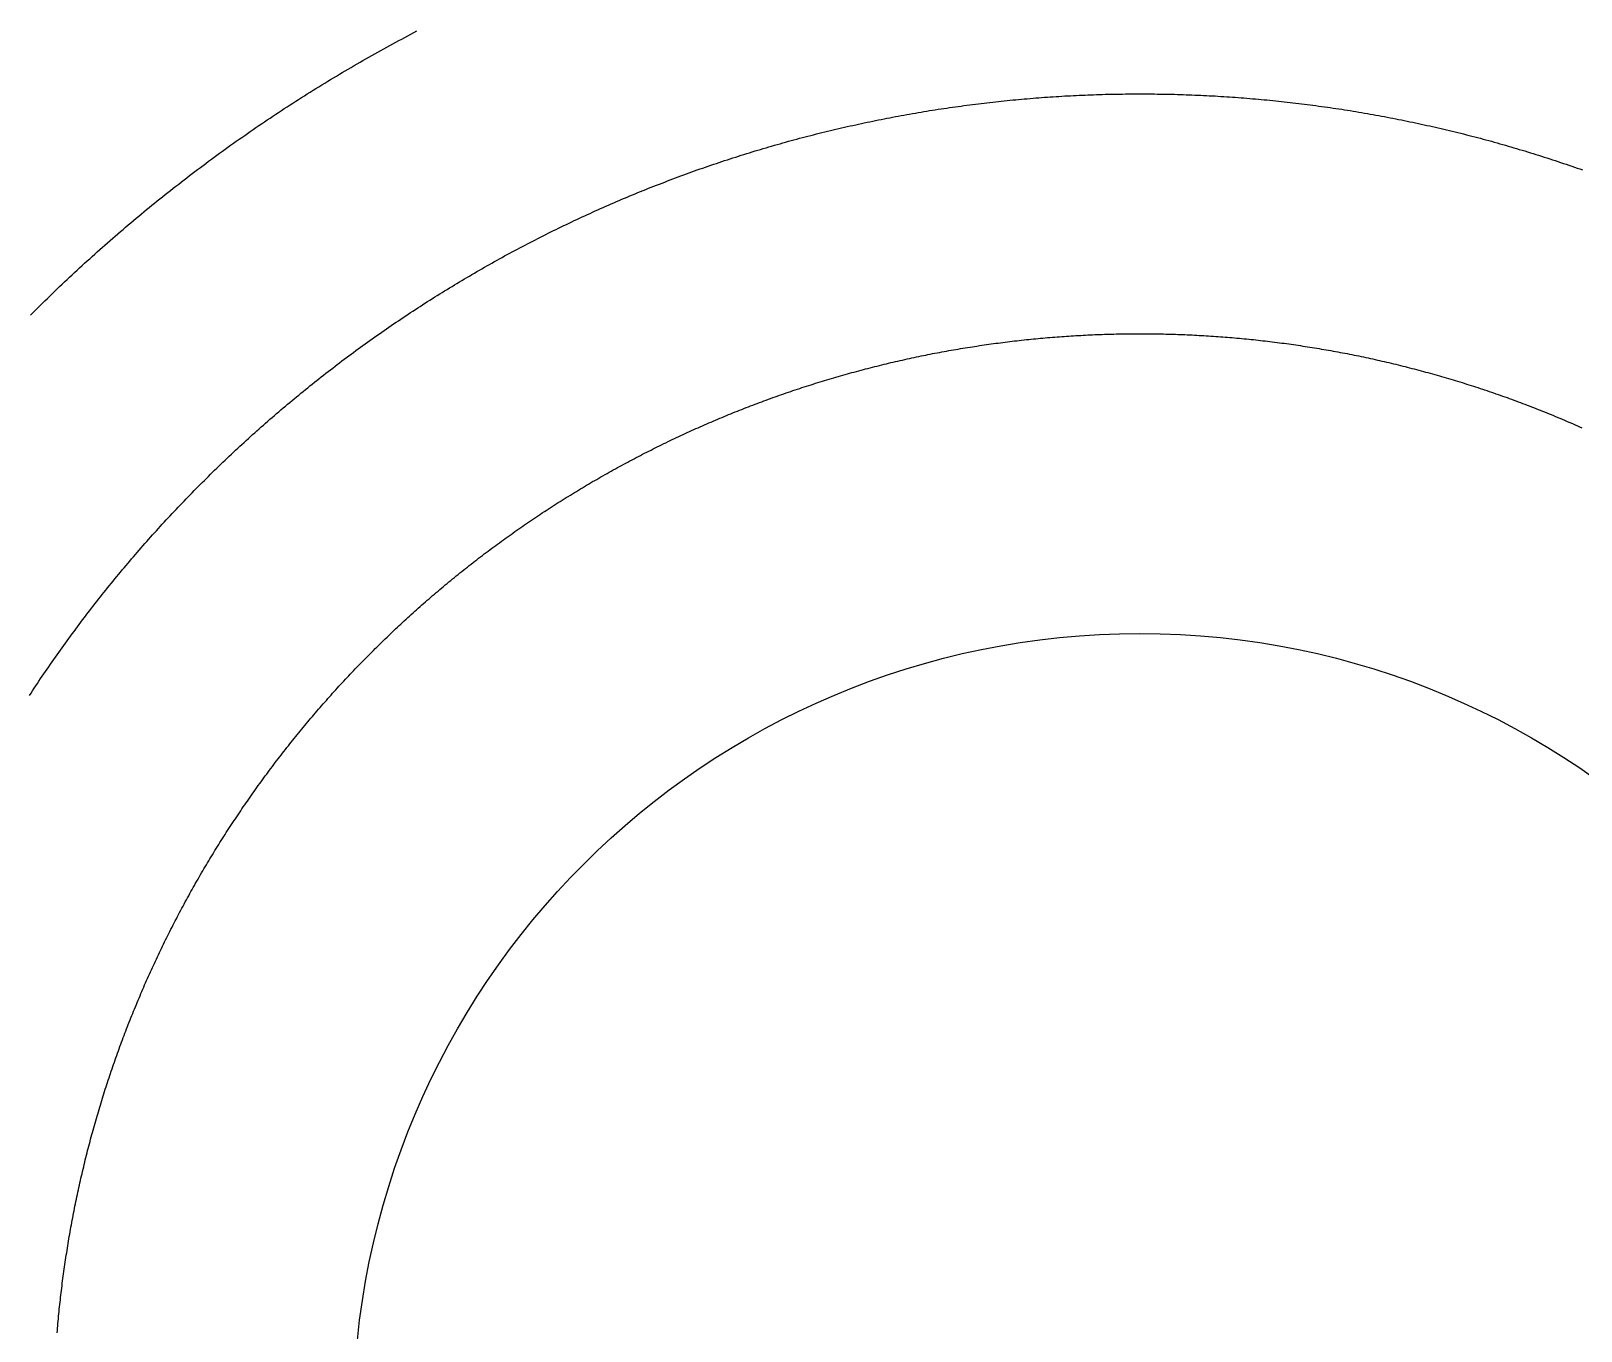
# Model space of a CAD drawing. Header units: millimetres. Extents: x -17.8 to 17.8, y -17.8 to 17.8.
# Drawn here: x -1.48 to 0.589, y 0.119 to 1.854 of the extents above; entities that cross this region are included whole.
import ezdxf

# ---------------------------------------------------------------- set-up
doc = ezdxf.new("R2010")
doc.units = ezdxf.units.MM
doc.layers.add('DOKU', color=8, linetype='Continuous')
doc.layers.add('KESIM', color=1, linetype='Continuous')

msp = doc.modelspace()

# ---------------------------------------------------------------- linework, layer by layer
at = {"layer": 'DOKU'}
for points in [[(-1.4811, 1.4746), (-1.4779, 1.4779), (-1.4746, 1.4811), (-1.4714, 1.4843), (-1.4681, 1.4875), (-1.4649, 1.4907), (-1.4616, 1.4939), (-1.4584, 1.4971), (-1.4551, 1.5002), (-1.4518, 1.5034), (-1.4486, 1.5066), (-1.4453, 1.5097), (-1.442, 1.5129), (-1.4387, 1.516), (-1.4354, 1.5192), (-1.432, 1.5223), (-1.4287, 1.5254), (-1.4254, 1.5285), (-1.422, 1.5316), (-1.4187, 1.5347), (-1.4153, 1.5378), (-1.412, 1.5409), (-1.4086, 1.544), (-1.4052, 1.5471), (-1.4019, 1.5501), (-1.3985, 1.5532), (-1.3951, 1.5562), (-1.3917, 1.5593), (-1.3883, 1.5623), (-1.3849, 1.5653), (-1.3815, 1.5683), (-1.378, 1.5713), (-1.3746, 1.5743), (-1.3712, 1.5773), (-1.3677, 1.5803), (-1.3643, 1.5833), (-1.3608, 1.5863), (-1.3573, 1.5892), (-1.3539, 1.5922), (-1.3504, 1.5952), (-1.3469, 1.5981), (-1.3434, 1.601), (-1.3399, 1.604), (-1.3364, 1.6069), (-1.3329, 1.6098), (-1.3294, 1.6127), (-1.3259, 1.6156), (-1.3224, 1.6185), (-1.3188, 1.6214), (-1.3153, 1.6242), (-1.3117, 1.6271), (-1.3082, 1.63), (-1.3046, 1.6328), (-1.3011, 1.6357), (-1.2975, 1.6385), (-1.2939, 1.6413), (-1.2903, 1.6441), (-1.2867, 1.6469), (-1.2831, 1.6497), (-1.2795, 1.6525), (-1.2759, 1.6553), (-1.2723, 1.6581), (-1.2687, 1.6609), (-1.2651, 1.6636), (-1.2614, 1.6664), (-1.2578, 1.6691), (-1.2541, 1.6719), (-1.2505, 1.6746), (-1.2468, 1.6773), (-1.2432, 1.6801), (-1.2395, 1.6828), (-1.2358, 1.6855), (-1.2322, 1.6882), (-1.2285, 1.6908), (-1.2248, 1.6935), (-1.2211, 1.6962), (-1.2174, 1.6988), (-1.2137, 1.7015), (-1.21, 1.7041), (-1.2062, 1.7068), (-1.2025, 1.7094), (-1.1988, 1.712), (-1.195, 1.7146), (-1.1913, 1.7172), (-1.1875, 1.7198), (-1.1838, 1.7224), (-1.18, 1.725), (-1.1763, 1.7276), (-1.1725, 1.7301), (-1.1687, 1.7327), (-1.1649, 1.7352), (-1.1611, 1.7378), (-1.1573, 1.7403), (-1.1535, 1.7428), (-1.1497, 1.7453), (-1.1459, 1.7478), (-1.1421, 1.7503), (-1.1383, 1.7528), (-1.1345, 1.7553), (-1.1306, 1.7578), (-1.1268, 1.7602), (-1.123, 1.7627), (-1.1191, 1.7651), (-1.1153, 1.7676), (-1.1114, 1.77), (-1.1075, 1.7724), (-1.1037, 1.7748), (-1.0998, 1.7772), (-1.0959, 1.7796), (-1.092, 1.782), (-1.0881, 1.7844), (-1.0842, 1.7868), (-1.0803, 1.7891), (-1.0764, 1.7915), (-1.0725, 1.7938), (-1.0686, 1.7962), (-1.0647, 1.7985), (-1.0608, 1.8008), (-1.0568, 1.8031), (-1.0529, 1.8054), (-1.0489, 1.8077), (-1.045, 1.81), (-1.041, 1.8123), (-1.0371, 1.8145), (-1.0331, 1.8168), (-1.0292, 1.819), (-1.0252, 1.8213), (-1.0212, 1.8235), (-1.0172, 1.8257), (-1.0133, 1.828), (-1.0093, 1.8302), (-1.0053, 1.8324), (-1.0013, 1.8345), (-0.9973, 1.8367), (-0.9933, 1.8389), (-0.9892, 1.8411), (-0.9852, 1.8432), (-0.9812, 1.8454), (-0.9772, 1.8475), (-0.9731, 1.8496), (-0.9691, 1.8517), (-0.9651, 1.8539)], [(-1.4823, 0.9672), (-1.4802, 0.9705), (-1.4781, 0.9737), (-1.476, 0.9769), (-1.4738, 0.9801), (-1.4717, 0.9834), (-1.4696, 0.9866), (-1.4674, 0.9898), (-1.4652, 0.993), (-1.4631, 0.9962), (-1.4609, 0.9994), (-1.4587, 1.0025), (-1.4565, 1.0057), (-1.4543, 1.0089), (-1.4521, 1.0121), (-1.4499, 1.0152), (-1.4477, 1.0184), (-1.4455, 1.0215), (-1.4432, 1.0247), (-1.441, 1.0278), (-1.4387, 1.031), (-1.4365, 1.0341), (-1.4342, 1.0373), (-1.432, 1.0404), (-1.4297, 1.0435), (-1.4274, 1.0466), (-1.4251, 1.0497), (-1.4228, 1.0528), (-1.4205, 1.0559), (-1.4182, 1.059), (-1.4159, 1.0621), (-1.4136, 1.0652), (-1.4113, 1.0683), (-1.4089, 1.0714), (-1.4066, 1.0744), (-1.4042, 1.0775), (-1.4019, 1.0806), (-1.3995, 1.0836), (-1.3972, 1.0867), (-1.3948, 1.0897), (-1.3924, 1.0928), (-1.39, 1.0958), (-1.3876, 1.0988), (-1.3852, 1.1019), (-1.3828, 1.1049), (-1.3804, 1.1079), (-1.378, 1.1109), (-1.3755, 1.1139), (-1.3731, 1.1169), (-1.3707, 1.1199), (-1.3682, 1.1229), (-1.3658, 1.1259), (-1.3633, 1.1288), (-1.3609, 1.1318), (-1.3584, 1.1348), (-1.3559, 1.1377), (-1.3534, 1.1407), (-1.3509, 1.1436), (-1.3484, 1.1466), (-1.3459, 1.1495), (-1.3434, 1.1525), (-1.3409, 1.1554), (-1.3384, 1.1583), (-1.3358, 1.1612), (-1.3333, 1.1641), (-1.3308, 1.167), (-1.3282, 1.1699), (-1.3257, 1.1728), (-1.3231, 1.1757), (-1.3205, 1.1786), (-1.3179, 1.1815), (-1.3154, 1.1844), (-1.3128, 1.1872), (-1.3102, 1.1901), (-1.3076, 1.1929), (-1.305, 1.1958), (-1.3024, 1.1986), (-1.2998, 1.2015), (-1.2971, 1.2043), (-1.2945, 1.2071), (-1.2919, 1.21), (-1.2892, 1.2128), (-1.2866, 1.2156), (-1.2839, 1.2184), (-1.2813, 1.2212), (-1.2786, 1.224), (-1.2759, 1.2268), (-1.2732, 1.2295), (-1.2705, 1.2323), (-1.2679, 1.2351), (-1.2652, 1.2379), (-1.2625, 1.2406), (-1.2597, 1.2434), (-1.257, 1.2461), (-1.2543, 1.2488), (-1.2516, 1.2516), (-1.2488, 1.2543), (-1.2461, 1.257), (-1.2434, 1.2597), (-1.2406, 1.2625), (-1.2379, 1.2652), (-1.2351, 1.2679), (-1.2323, 1.2705), (-1.2295, 1.2732), (-1.2268, 1.2759), (-1.224, 1.2786), (-1.2212, 1.2813), (-1.2184, 1.2839), (-1.2156, 1.2866), (-1.2128, 1.2892), (-1.21, 1.2919), (-1.2071, 1.2945), (-1.2043, 1.2971), (-1.2015, 1.2998), (-1.1986, 1.3024), (-1.1958, 1.305), (-1.1929, 1.3076), (-1.1901, 1.3102), (-1.1872, 1.3128), (-1.1844, 1.3154), (-1.1815, 1.3179), (-1.1786, 1.3205), (-1.1757, 1.3231), (-1.1728, 1.3257), (-1.1699, 1.3282), (-1.167, 1.3308), (-1.1641, 1.3333), (-1.1612, 1.3358), (-1.1583, 1.3384), (-1.1554, 1.3409), (-1.1525, 1.3434), (-1.1495, 1.3459), (-1.1466, 1.3484), (-1.1436, 1.3509), (-1.1407, 1.3534), (-1.1377, 1.3559), (-1.1348, 1.3584), (-1.1318, 1.3609), (-1.1288, 1.3633), (-1.1259, 1.3658), (-1.1229, 1.3682), (-1.1199, 1.3707), (-1.1169, 1.3731), (-1.1139, 1.3755), (-1.1109, 1.378), (-1.1079, 1.3804), (-1.1049, 1.3828), (-1.1019, 1.3852), (-1.0988, 1.3876), (-1.0958, 1.39), (-1.0928, 1.3924), (-1.0897, 1.3948), (-1.0867, 1.3972), (-1.0836, 1.3995), (-1.0806, 1.4019), (-1.0775, 1.4042), (-1.0744, 1.4066), (-1.0714, 1.4089), (-1.0683, 1.4113), (-1.0652, 1.4136), (-1.0621, 1.4159), (-1.059, 1.4182), (-1.0559, 1.4205), (-1.0528, 1.4228), (-1.0497, 1.4251), (-1.0466, 1.4274), (-1.0435, 1.4297), (-1.0404, 1.432), (-1.0373, 1.4342), (-1.0341, 1.4365), (-1.031, 1.4387), (-1.0278, 1.441), (-1.0247, 1.4432), (-1.0215, 1.4455), (-1.0184, 1.4477), (-1.0152, 1.4499), (-1.0121, 1.4521), (-1.0089, 1.4543), (-1.0057, 1.4565), (-1.0025, 1.4587), (-0.9994, 1.4609), (-0.9962, 1.4631), (-0.993, 1.4652), (-0.9898, 1.4674), (-0.9866, 1.4696), (-0.9834, 1.4717), (-0.9801, 1.4738), (-0.9769, 1.476), (-0.9737, 1.4781), (-0.9705, 1.4802), (-0.9672, 1.4823), (-0.964, 1.4844), (-0.9608, 1.4865), (-0.9575, 1.4886), (-0.9543, 1.4907), (-0.951, 1.4928), (-0.9478, 1.4949), (-0.9445, 1.4969), (-0.9412, 1.499), (-0.938, 1.501), (-0.9347, 1.5031), (-0.9314, 1.5051), (-0.9281, 1.5072), (-0.9248, 1.5092), (-0.9215, 1.5112), (-0.9182, 1.5132), (-0.9149, 1.5152), (-0.9116, 1.5172), (-0.9083, 1.5192), (-0.905, 1.5211), (-0.9017, 1.5231), (-0.8983, 1.5251), (-0.895, 1.527), (-0.8917, 1.529), (-0.8883, 1.5309), (-0.885, 1.5329), (-0.8817, 1.5348), (-0.8783, 1.5367), (-0.8749, 1.5386), (-0.8716, 1.5405), (-0.8682, 1.5424), (-0.8649, 1.5443), (-0.8615, 1.5462), (-0.8581, 1.5481), (-0.8547, 1.5499), (-0.8514, 1.5518), (-0.848, 1.5537), (-0.8446, 1.5555), (-0.8412, 1.5573), (-0.8378, 1.5592), (-0.8344, 1.561), (-0.831, 1.5628), (-0.8276, 1.5646), (-0.8241, 1.5664), (-0.8207, 1.5682), (-0.8173, 1.57), (-0.8139, 1.5718), (-0.8104, 1.5736), (-0.807, 1.5753), (-0.8036, 1.5771), (-0.8001, 1.5788), (-0.7967, 1.5806), (-0.7932, 1.5823), (-0.7898, 1.584), (-0.7863, 1.5858), (-0.7829, 1.5875), (-0.7794, 1.5892), (-0.7759, 1.5909), (-0.7724, 1.5926), (-0.769, 1.5942), (-0.7655, 1.5959), (-0.762, 1.5976), (-0.7585, 1.5992), (-0.755, 1.6009), (-0.7515, 1.6025), (-0.748, 1.6042), (-0.7445, 1.6058), (-0.741, 1.6074), (-0.7375, 1.609), (-0.734, 1.6106), (-0.7305, 1.6122), (-0.727, 1.6138), (-0.7234, 1.6154), (-0.7199, 1.617), (-0.7164, 1.6185), (-0.7129, 1.6201), (-0.7093, 1.6217), (-0.7058, 1.6232), (-0.7022, 1.6247), (-0.6987, 1.6263), (-0.6951, 1.6278), (-0.6916, 1.6293), (-0.688, 1.6308), (-0.6845, 1.6323), (-0.6809, 1.6338), (-0.6773, 1.6353), (-0.6738, 1.6367), (-0.6702, 1.6382), (-0.6666, 1.6397), (-0.6631, 1.6411), (-0.6595, 1.6426), (-0.6559, 1.644), (-0.6523, 1.6454), (-0.6487, 1.6468), (-0.6451, 1.6483), (-0.6415, 1.6497), (-0.6379, 1.651), (-0.6343, 1.6524), (-0.6307, 1.6538), (-0.6271, 1.6552), (-0.6235, 1.6566), (-0.6199, 1.6579), (-0.6162, 1.6593), (-0.6126, 1.6606), (-0.609, 1.6619), (-0.6054, 1.6633), (-0.6017, 1.6646), (-0.5981, 1.6659), (-0.5945, 1.6672), (-0.5908, 1.6685), (-0.5872, 1.6698), (-0.5836, 1.671), (-0.5799, 1.6723), (-0.5763, 1.6736), (-0.5726, 1.6748), (-0.5689, 1.6761), (-0.5653, 1.6773), (-0.5616, 1.6785), (-0.558, 1.6798), (-0.5543, 1.681), (-0.5506, 1.6822), (-0.547, 1.6834), (-0.5433, 1.6846), (-0.5396, 1.6857), (-0.5359, 1.6869), (-0.5322, 1.6881), (-0.5286, 1.6892), (-0.5249, 1.6904), (-0.5212, 1.6915), (-0.5175, 1.6927), (-0.5138, 1.6938), (-0.5101, 1.6949), (-0.5064, 1.696), (-0.5027, 1.6971), (-0.499, 1.6982), (-0.4953, 1.6993), (-0.4916, 1.7004), (-0.4879, 1.7014), (-0.4842, 1.7025), (-0.4804, 1.7035), (-0.4767, 1.7046), (-0.473, 1.7056), (-0.4693, 1.7067), (-0.4656, 1.7077), (-0.4618, 1.7087), (-0.4581, 1.7097), (-0.4544, 1.7107), (-0.4506, 1.7117), (-0.4469, 1.7127), (-0.4432, 1.7136), (-0.4394, 1.7146), (-0.4357, 1.7155), (-0.4319, 1.7165), (-0.4282, 1.7174), (-0.4245, 1.7184), (-0.4207, 1.7193), (-0.417, 1.7202), (-0.4132, 1.7211), (-0.4094, 1.722), (-0.4057, 1.7229), (-0.4019, 1.7238), (-0.3982, 1.7246), (-0.3944, 1.7255), (-0.3906, 1.7264), (-0.3869, 1.7272), (-0.3831, 1.728), (-0.3793, 1.7289), (-0.3756, 1.7297), (-0.3718, 1.7305), (-0.368, 1.7313), (-0.3642, 1.7321), (-0.3604, 1.7329), (-0.3567, 1.7337), (-0.3529, 1.7345), (-0.3491, 1.7352), (-0.3453, 1.736), (-0.3415, 1.7367), (-0.3377, 1.7375), (-0.3339, 1.7382), (-0.3301, 1.7389), (-0.3264, 1.7397), (-0.3226, 1.7404), (-0.3188, 1.7411), (-0.315, 1.7418), (-0.3112, 1.7424), (-0.3074, 1.7431), (-0.3036, 1.7438), (-0.2997, 1.7444), (-0.2959, 1.7451), (-0.2921, 1.7457), (-0.2883, 1.7464), (-0.2845, 1.747), (-0.2807, 1.7476), (-0.2769, 1.7482), (-0.2731, 1.7488), (-0.2693, 1.7494), (-0.2654, 1.75), (-0.2616, 1.7506), (-0.2578, 1.7511), (-0.254, 1.7517), (-0.2502, 1.7522), (-0.2463, 1.7528), (-0.2425, 1.7533), (-0.2387, 1.7538), (-0.2349, 1.7543), (-0.231, 1.7549), (-0.2272, 1.7554), (-0.2234, 1.7558), (-0.2195, 1.7563), (-0.2157, 1.7568), (-0.2119, 1.7573), (-0.208, 1.7577), (-0.2042, 1.7582), (-0.2004, 1.7586), (-0.1965, 1.7591), (-0.1927, 1.7595), (-0.1889, 1.7599), (-0.185, 1.7603), (-0.1812, 1.7607), (-0.1773, 1.7611), (-0.1735, 1.7615), (-0.1696, 1.7619), (-0.1658, 1.7622), (-0.162, 1.7626), (-0.1581, 1.7629), (-0.1543, 1.7633), (-0.1504, 1.7636), (-0.1466, 1.7639), (-0.1427, 1.7642), (-0.1389, 1.7645), (-0.135, 1.7648), (-0.1312, 1.7651), (-0.1273, 1.7654), (-0.1235, 1.7657), (-0.1196, 1.766), (-0.1158, 1.7662), (-0.1119, 1.7665), (-0.1081, 1.7667), (-0.1042, 1.7669), (-0.1003, 1.7672), (-0.0965, 1.7674), (-0.0926, 1.7676), (-0.0888, 1.7678), (-0.0849, 1.768), (-0.0811, 1.7681), (-0.0772, 1.7683), (-0.0733, 1.7685), (-0.0695, 1.7686), (-0.0656, 1.7688), (-0.0618, 1.7689), (-0.0579, 1.7691), (-0.0541, 1.7692), (-0.0502, 1.7693), (-0.0463, 1.7694), (-0.0425, 1.7695), (-0.0386, 1.7696), (-0.0348, 1.7697), (-0.0309, 1.7697), (-0.027, 1.7698), (-0.0232, 1.7698), (-0.0193, 1.7699), (-0.0154, 1.7699), (-0.0116, 1.77), (-0.0077, 1.77), (-0.0039, 1.77), (0, 1.77)], [(0, 1.77), (0.0039, 1.77), (0.0077, 1.77), (0.0116, 1.77), (0.0154, 1.7699), (0.0193, 1.7699), (0.0232, 1.7698), (0.027, 1.7698), (0.0309, 1.7697), (0.0348, 1.7697), (0.0386, 1.7696), (0.0425, 1.7695), (0.0463, 1.7694), (0.0502, 1.7693), (0.0541, 1.7692), (0.0579, 1.7691), (0.0618, 1.7689), (0.0656, 1.7688), (0.0695, 1.7686), (0.0733, 1.7685), (0.0772, 1.7683), (0.0811, 1.7681), (0.0849, 1.768), (0.0888, 1.7678), (0.0926, 1.7676), (0.0965, 1.7674), (0.1003, 1.7672), (0.1042, 1.7669), (0.1081, 1.7667), (0.1119, 1.7665), (0.1158, 1.7662), (0.1196, 1.766), (0.1235, 1.7657), (0.1273, 1.7654), (0.1312, 1.7651), (0.135, 1.7648), (0.1389, 1.7645), (0.1427, 1.7642), (0.1466, 1.7639), (0.1504, 1.7636), (0.1543, 1.7633), (0.1581, 1.7629), (0.162, 1.7626), (0.1658, 1.7622), (0.1696, 1.7619), (0.1735, 1.7615), (0.1773, 1.7611), (0.1812, 1.7607), (0.185, 1.7603), (0.1889, 1.7599), (0.1927, 1.7595), (0.1965, 1.7591), (0.2004, 1.7586), (0.2042, 1.7582), (0.208, 1.7577), (0.2119, 1.7573), (0.2157, 1.7568), (0.2195, 1.7563), (0.2234, 1.7558), (0.2272, 1.7554), (0.231, 1.7549), (0.2349, 1.7543), (0.2387, 1.7538), (0.2425, 1.7533), (0.2463, 1.7528), (0.2502, 1.7522), (0.254, 1.7517), (0.2578, 1.7511), (0.2616, 1.7506), (0.2654, 1.75), (0.2693, 1.7494), (0.2731, 1.7488), (0.2769, 1.7482), (0.2807, 1.7476), (0.2845, 1.747), (0.2883, 1.7464), (0.2921, 1.7457), (0.2959, 1.7451), (0.2997, 1.7444), (0.3036, 1.7438), (0.3074, 1.7431), (0.3112, 1.7424), (0.315, 1.7418), (0.3188, 1.7411), (0.3226, 1.7404), (0.3264, 1.7397), (0.3301, 1.7389), (0.3339, 1.7382), (0.3377, 1.7375), (0.3415, 1.7367), (0.3453, 1.736), (0.3491, 1.7352), (0.3529, 1.7345), (0.3567, 1.7337), (0.3604, 1.7329), (0.3642, 1.7321), (0.368, 1.7313), (0.3718, 1.7305), (0.3756, 1.7297), (0.3793, 1.7289), (0.3831, 1.728), (0.3869, 1.7272), (0.3906, 1.7264), (0.3944, 1.7255), (0.3982, 1.7246), (0.4019, 1.7238), (0.4057, 1.7229), (0.4094, 1.722), (0.4132, 1.7211), (0.417, 1.7202), (0.4207, 1.7193), (0.4245, 1.7184), (0.4282, 1.7174), (0.4319, 1.7165), (0.4357, 1.7155), (0.4394, 1.7146), (0.4432, 1.7136), (0.4469, 1.7127), (0.4506, 1.7117), (0.4544, 1.7107), (0.4581, 1.7097), (0.4618, 1.7087), (0.4656, 1.7077), (0.4693, 1.7067), (0.473, 1.7056), (0.4767, 1.7046), (0.4804, 1.7035), (0.4842, 1.7025), (0.4879, 1.7014), (0.4916, 1.7004), (0.4953, 1.6993), (0.499, 1.6982), (0.5027, 1.6971), (0.5064, 1.696), (0.5101, 1.6949), (0.5138, 1.6938), (0.5175, 1.6927), (0.5212, 1.6915), (0.5249, 1.6904), (0.5286, 1.6892), (0.5322, 1.6881), (0.5359, 1.6869), (0.5396, 1.6857), (0.5433, 1.6846), (0.547, 1.6834), (0.5506, 1.6822), (0.5543, 1.681), (0.558, 1.6798), (0.5616, 1.6785), (0.5653, 1.6773), (0.5689, 1.6761), (0.5726, 1.6748), (0.5763, 1.6736), (0.5799, 1.6723), (0.5836, 1.671), (0.5872, 1.6698), (0.5908, 1.6685)], [(-1.4453, 0.1169), (-1.445, 0.1201), (-1.4448, 0.1232), (-1.4445, 0.1264), (-1.4442, 0.1295), (-1.4439, 0.1327), (-1.4436, 0.1358), (-1.4433, 0.139), (-1.443, 0.1421), (-1.4427, 0.1453), (-1.4424, 0.1484), (-1.4421, 0.1516), (-1.4417, 0.1547), (-1.4414, 0.1579), (-1.441, 0.161), (-1.4407, 0.1641), (-1.4403, 0.1673), (-1.4399, 0.1704), (-1.4396, 0.1736), (-1.4392, 0.1767), (-1.4388, 0.1798), (-1.4384, 0.183), (-1.438, 0.1861), (-1.4376, 0.1893), (-1.4372, 0.1924), (-1.4368, 0.1955), (-1.4363, 0.1987), (-1.4359, 0.2018), (-1.4354, 0.2049), (-1.435, 0.2081), (-1.4345, 0.2112), (-1.4341, 0.2143), (-1.4336, 0.2175), (-1.4331, 0.2206), (-1.4326, 0.2237), (-1.4321, 0.2268), (-1.4316, 0.23), (-1.4311, 0.2331), (-1.4306, 0.2362), (-1.4301, 0.2393), (-1.4296, 0.2424), (-1.4291, 0.2456), (-1.4285, 0.2487), (-1.428, 0.2518), (-1.4274, 0.2549), (-1.4269, 0.258), (-1.4263, 0.2611), (-1.4257, 0.2642), (-1.4251, 0.2674), (-1.4246, 0.2705), (-1.424, 0.2736), (-1.4234, 0.2767), (-1.4228, 0.2798), (-1.4221, 0.2829), (-1.4215, 0.286), (-1.4209, 0.2891), (-1.4203, 0.2922), (-1.4196, 0.2953), (-1.419, 0.2984), (-1.4183, 0.3015), (-1.4177, 0.3046), (-1.417, 0.3077), (-1.4163, 0.3107), (-1.4156, 0.3138), (-1.4149, 0.3169), (-1.4142, 0.32), (-1.4135, 0.3231), (-1.4128, 0.3262), (-1.4121, 0.3293), (-1.4114, 0.3323), (-1.4107, 0.3354), (-1.4099, 0.3385), (-1.4092, 0.3416), (-1.4084, 0.3446), (-1.4077, 0.3477), (-1.4069, 0.3508), (-1.4062, 0.3539), (-1.4054, 0.3569), (-1.4046, 0.36), (-1.4038, 0.3631), (-1.403, 0.3661), (-1.4022, 0.3692), (-1.4014, 0.3722), (-1.4006, 0.3753), (-1.3998, 0.3783), (-1.3989, 0.3814), (-1.3981, 0.3844), (-1.3973, 0.3875), (-1.3964, 0.3905), (-1.3956, 0.3936), (-1.3947, 0.3966), (-1.3938, 0.3997), (-1.393, 0.4027), (-1.3921, 0.4058), (-1.3912, 0.4088), (-1.3903, 0.4118), (-1.3894, 0.4149), (-1.3885, 0.4179), (-1.3876, 0.4209), (-1.3866, 0.4239), (-1.3857, 0.427), (-1.3848, 0.43), (-1.3838, 0.433), (-1.3829, 0.436), (-1.3819, 0.439), (-1.381, 0.4421), (-1.38, 0.4451), (-1.379, 0.4481), (-1.3781, 0.4511), (-1.3771, 0.4541), (-1.3761, 0.4571), (-1.3751, 0.4601), (-1.3741, 0.4631), (-1.373, 0.4661), (-1.372, 0.4691), (-1.371, 0.4721), (-1.37, 0.4751), (-1.3689, 0.4781), (-1.3679, 0.481), (-1.3668, 0.484), (-1.3658, 0.487), (-1.3647, 0.49), (-1.3636, 0.493), (-1.3626, 0.4959), (-1.3615, 0.4989), (-1.3604, 0.5019), (-1.3593, 0.5048), (-1.3582, 0.5078), (-1.3571, 0.5108), (-1.3559, 0.5137), (-1.3548, 0.5167), (-1.3537, 0.5196), (-1.3526, 0.5226), (-1.3514, 0.5255), (-1.3503, 0.5285), (-1.3491, 0.5314), (-1.3479, 0.5344), (-1.3468, 0.5373), (-1.3456, 0.5402), (-1.3444, 0.5432), (-1.3432, 0.5461), (-1.342, 0.549), (-1.3408, 0.552), (-1.3396, 0.5549), (-1.3384, 0.5578), (-1.3372, 0.5607), (-1.336, 0.5636), (-1.3347, 0.5666), (-1.3335, 0.5695), (-1.3322, 0.5724), (-1.331, 0.5753), (-1.3297, 0.5782), (-1.3285, 0.5811), (-1.3272, 0.584), (-1.3259, 0.5869), (-1.3246, 0.5898), (-1.3234, 0.5927), (-1.3221, 0.5955), (-1.3208, 0.5984), (-1.3194, 0.6013), (-1.3181, 0.6042), (-1.3168, 0.6071), (-1.3155, 0.6099), (-1.3141, 0.6128), (-1.3128, 0.6157), (-1.3115, 0.6185), (-1.3101, 0.6214), (-1.3087, 0.6242), (-1.3074, 0.6271), (-1.306, 0.6299), (-1.3046, 0.6328), (-1.3033, 0.6356), (-1.3019, 0.6385), (-1.3005, 0.6413), (-1.2991, 0.6442), (-1.2977, 0.647), (-1.2962, 0.6498), (-1.2948, 0.6526), (-1.2934, 0.6555), (-1.292, 0.6583), (-1.2905, 0.6611), (-1.2891, 0.6639), (-1.2876, 0.6667), (-1.2862, 0.6695), (-1.2847, 0.6723), (-1.2832, 0.6751), (-1.2818, 0.6779), (-1.2803, 0.6807), (-1.2788, 0.6835), (-1.2773, 0.6863), (-1.2758, 0.6891), (-1.2743, 0.6919), (-1.2728, 0.6947), (-1.2713, 0.6974), (-1.2697, 0.7002), (-1.2682, 0.703), (-1.2667, 0.7057), (-1.2651, 0.7085), (-1.2636, 0.7113), (-1.262, 0.714), (-1.2605, 0.7168), (-1.2589, 0.7195), (-1.2573, 0.7223), (-1.2557, 0.725), (-1.2542, 0.7277), (-1.2526, 0.7305), (-1.251, 0.7332), (-1.2494, 0.7359), (-1.2478, 0.7387), (-1.2461, 0.7414), (-1.2445, 0.7441), (-1.2429, 0.7468), (-1.2413, 0.7495), (-1.2396, 0.7522), (-1.238, 0.7549), (-1.2363, 0.7576), (-1.2347, 0.7603), (-1.233, 0.763), (-1.2313, 0.7657), (-1.2297, 0.7684), (-1.228, 0.7711), (-1.2263, 0.7737), (-1.2246, 0.7764), (-1.2229, 0.7791), (-1.2212, 0.7818), (-1.2195, 0.7844), (-1.2178, 0.7871), (-1.2161, 0.7897), (-1.2143, 0.7924), (-1.2126, 0.795), (-1.2109, 0.7977), (-1.2091, 0.8003), (-1.2074, 0.8029), (-1.2056, 0.8056), (-1.2039, 0.8082), (-1.2021, 0.8108), (-1.2003, 0.8135), (-1.1986, 0.8161), (-1.1968, 0.8187), (-1.195, 0.8213), (-1.1932, 0.8239), (-1.1914, 0.8265), (-1.1896, 0.8291), (-1.1878, 0.8317), (-1.186, 0.8343), (-1.1841, 0.8369), (-1.1823, 0.8394), (-1.1805, 0.842), (-1.1786, 0.8446), (-1.1768, 0.8472), (-1.1749, 0.8497), (-1.1731, 0.8523), (-1.1712, 0.8548), (-1.1693, 0.8574), (-1.1675, 0.8599), (-1.1656, 0.8625), (-1.1637, 0.865), (-1.1618, 0.8676), (-1.1599, 0.8701), (-1.158, 0.8726), (-1.1561, 0.8752), (-1.1542, 0.8777), (-1.1523, 0.8802), (-1.1504, 0.8827), (-1.1484, 0.8852), (-1.1465, 0.8877), (-1.1446, 0.8902), (-1.1426, 0.8927), (-1.1407, 0.8952), (-1.1387, 0.8977), (-1.1367, 0.9002), (-1.1348, 0.9026), (-1.1328, 0.9051), (-1.1308, 0.9076), (-1.1288, 0.9101), (-1.1269, 0.9125), (-1.1249, 0.915), (-1.1229, 0.9174), (-1.1209, 0.9199), (-1.1189, 0.9223), (-1.1168, 0.9248), (-1.1148, 0.9272), (-1.1128, 0.9296), (-1.1108, 0.932), (-1.1087, 0.9345), (-1.1067, 0.9369), (-1.1046, 0.9393), (-1.1026, 0.9417), (-1.1005, 0.9441), (-1.0985, 0.9465), (-1.0964, 0.9489), (-1.0943, 0.9513), (-1.0923, 0.9537), (-1.0902, 0.9561), (-1.0881, 0.9584), (-1.086, 0.9608), (-1.0839, 0.9632), (-1.0818, 0.9655), (-1.0797, 0.9679), (-1.0776, 0.9702), (-1.0754, 0.9726), (-1.0733, 0.9749), (-1.0712, 0.9773), (-1.0691, 0.9796), (-1.0669, 0.9819), (-1.0648, 0.9843), (-1.0626, 0.9866), (-1.0605, 0.9889), (-1.0583, 0.9912), (-1.0561, 0.9935), (-1.054, 0.9958), (-1.0518, 0.9981), (-1.0496, 1.0004), (-1.0474, 1.0027), (-1.0452, 1.005), (-1.043, 1.0073), (-1.0408, 1.0095), (-1.0386, 1.0118), (-1.0364, 1.0141), (-1.0342, 1.0163), (-1.032, 1.0186), (-1.0298, 1.0208), (-1.0275, 1.0231), (-1.0253, 1.0253), (-1.0231, 1.0275), (-1.0208, 1.0298), (-1.0186, 1.032), (-1.0163, 1.0342), (-1.0141, 1.0364), (-1.0118, 1.0386), (-1.0095, 1.0408), (-1.0073, 1.043), (-1.005, 1.0452), (-1.0027, 1.0474), (-1.0004, 1.0496), (-0.9981, 1.0518), (-0.9958, 1.054), (-0.9935, 1.0561), (-0.9912, 1.0583), (-0.9889, 1.0605), (-0.9866, 1.0626), (-0.9843, 1.0648), (-0.9819, 1.0669), (-0.9796, 1.0691), (-0.9773, 1.0712), (-0.9749, 1.0733), (-0.9726, 1.0754), (-0.9702, 1.0776), (-0.9679, 1.0797), (-0.9655, 1.0818), (-0.9632, 1.0839), (-0.9608, 1.086), (-0.9584, 1.0881), (-0.9561, 1.0902), (-0.9537, 1.0923), (-0.9513, 1.0943), (-0.9489, 1.0964), (-0.9465, 1.0985), (-0.9441, 1.1005), (-0.9417, 1.1026), (-0.9393, 1.1046), (-0.9369, 1.1067), (-0.9345, 1.1087), (-0.932, 1.1108), (-0.9296, 1.1128), (-0.9272, 1.1148), (-0.9248, 1.1168), (-0.9223, 1.1189), (-0.9199, 1.1209), (-0.9174, 1.1229), (-0.915, 1.1249), (-0.9125, 1.1269), (-0.9101, 1.1288), (-0.9076, 1.1308), (-0.9051, 1.1328), (-0.9026, 1.1348), (-0.9002, 1.1367), (-0.8977, 1.1387), (-0.8952, 1.1407), (-0.8927, 1.1426), (-0.8902, 1.1446), (-0.8877, 1.1465), (-0.8852, 1.1484), (-0.8827, 1.1504), (-0.8802, 1.1523), (-0.8777, 1.1542), (-0.8752, 1.1561), (-0.8726, 1.158), (-0.8701, 1.1599), (-0.8676, 1.1618), (-0.865, 1.1637), (-0.8625, 1.1656), (-0.8599, 1.1675), (-0.8574, 1.1693), (-0.8548, 1.1712), (-0.8523, 1.1731), (-0.8497, 1.1749), (-0.8472, 1.1768), (-0.8446, 1.1786), (-0.842, 1.1805), (-0.8394, 1.1823), (-0.8369, 1.1841), (-0.8343, 1.186), (-0.8317, 1.1878), (-0.8291, 1.1896), (-0.8265, 1.1914), (-0.8239, 1.1932), (-0.8213, 1.195), (-0.8187, 1.1968), (-0.8161, 1.1986), (-0.8135, 1.2003), (-0.8108, 1.2021), (-0.8082, 1.2039), (-0.8056, 1.2056), (-0.8029, 1.2074), (-0.8003, 1.2091), (-0.7977, 1.2109), (-0.795, 1.2126), (-0.7924, 1.2143), (-0.7897, 1.2161), (-0.7871, 1.2178), (-0.7844, 1.2195), (-0.7818, 1.2212), (-0.7791, 1.2229), (-0.7764, 1.2246), (-0.7737, 1.2263), (-0.7711, 1.228), (-0.7684, 1.2297), (-0.7657, 1.2313), (-0.763, 1.233), (-0.7603, 1.2347), (-0.7576, 1.2363), (-0.7549, 1.238), (-0.7522, 1.2396), (-0.7495, 1.2413), (-0.7468, 1.2429), (-0.7441, 1.2445), (-0.7414, 1.2461), (-0.7387, 1.2478), (-0.7359, 1.2494), (-0.7332, 1.251), (-0.7305, 1.2526), (-0.7277, 1.2542), (-0.725, 1.2557), (-0.7223, 1.2573), (-0.7195, 1.2589), (-0.7168, 1.2605), (-0.714, 1.262), (-0.7113, 1.2636), (-0.7085, 1.2651), (-0.7057, 1.2667), (-0.703, 1.2682), (-0.7002, 1.2697), (-0.6974, 1.2713), (-0.6947, 1.2728), (-0.6919, 1.2743), (-0.6891, 1.2758), (-0.6863, 1.2773), (-0.6835, 1.2788), (-0.6807, 1.2803), (-0.6779, 1.2818), (-0.6751, 1.2832), (-0.6723, 1.2847), (-0.6695, 1.2862), (-0.6667, 1.2876), (-0.6639, 1.2891), (-0.6611, 1.2905), (-0.6583, 1.292), (-0.6555, 1.2934), (-0.6526, 1.2948), (-0.6498, 1.2962), (-0.647, 1.2977), (-0.6442, 1.2991), (-0.6413, 1.3005), (-0.6385, 1.3019), (-0.6356, 1.3033), (-0.6328, 1.3046), (-0.6299, 1.306), (-0.6271, 1.3074), (-0.6242, 1.3087), (-0.6214, 1.3101), (-0.6185, 1.3115), (-0.6157, 1.3128), (-0.6128, 1.3141), (-0.6099, 1.3155), (-0.6071, 1.3168), (-0.6042, 1.3181), (-0.6013, 1.3194), (-0.5984, 1.3208), (-0.5955, 1.3221), (-0.5927, 1.3234), (-0.5898, 1.3246), (-0.5869, 1.3259), (-0.584, 1.3272), (-0.5811, 1.3285), (-0.5782, 1.3297), (-0.5753, 1.331), (-0.5724, 1.3322), (-0.5695, 1.3335), (-0.5666, 1.3347), (-0.5636, 1.336), (-0.5607, 1.3372), (-0.5578, 1.3384), (-0.5549, 1.3396), (-0.552, 1.3408), (-0.549, 1.342), (-0.5461, 1.3432), (-0.5432, 1.3444), (-0.5402, 1.3456), (-0.5373, 1.3468), (-0.5344, 1.3479), (-0.5314, 1.3491), (-0.5285, 1.3503), (-0.5255, 1.3514), (-0.5226, 1.3526), (-0.5196, 1.3537), (-0.5167, 1.3548), (-0.5137, 1.3559), (-0.5108, 1.3571), (-0.5078, 1.3582), (-0.5048, 1.3593), (-0.5019, 1.3604), (-0.4989, 1.3615), (-0.4959, 1.3626), (-0.493, 1.3636), (-0.49, 1.3647), (-0.487, 1.3658), (-0.484, 1.3668), (-0.481, 1.3679), (-0.4781, 1.3689), (-0.4751, 1.37), (-0.4721, 1.371), (-0.4691, 1.372), (-0.4661, 1.373), (-0.4631, 1.3741), (-0.4601, 1.3751), (-0.4571, 1.3761), (-0.4541, 1.3771), (-0.4511, 1.3781), (-0.4481, 1.379), (-0.4451, 1.38), (-0.4421, 1.381), (-0.439, 1.3819), (-0.436, 1.3829), (-0.433, 1.3838), (-0.43, 1.3848), (-0.427, 1.3857), (-0.4239, 1.3866), (-0.4209, 1.3876), (-0.4179, 1.3885), (-0.4149, 1.3894), (-0.4118, 1.3903), (-0.4088, 1.3912), (-0.4058, 1.3921), (-0.4027, 1.393), (-0.3997, 1.3938), (-0.3966, 1.3947), (-0.3936, 1.3956), (-0.3905, 1.3964), (-0.3875, 1.3973), (-0.3844, 1.3981), (-0.3814, 1.3989), (-0.3783, 1.3998), (-0.3753, 1.4006), (-0.3722, 1.4014), (-0.3692, 1.4022), (-0.3661, 1.403), (-0.3631, 1.4038), (-0.36, 1.4046), (-0.3569, 1.4054), (-0.3539, 1.4062), (-0.3508, 1.4069), (-0.3477, 1.4077), (-0.3446, 1.4084), (-0.3416, 1.4092), (-0.3385, 1.4099), (-0.3354, 1.4107), (-0.3323, 1.4114), (-0.3293, 1.4121), (-0.3262, 1.4128), (-0.3231, 1.4135), (-0.32, 1.4142), (-0.3169, 1.4149), (-0.3138, 1.4156), (-0.3107, 1.4163), (-0.3077, 1.417), (-0.3046, 1.4177), (-0.3015, 1.4183), (-0.2984, 1.419), (-0.2953, 1.4196), (-0.2922, 1.4203), (-0.2891, 1.4209), (-0.286, 1.4215), (-0.2829, 1.4221), (-0.2798, 1.4228), (-0.2767, 1.4234), (-0.2736, 1.424), (-0.2705, 1.4246), (-0.2674, 1.4251), (-0.2642, 1.4257), (-0.2611, 1.4263), (-0.258, 1.4269), (-0.2549, 1.4274), (-0.2518, 1.428), (-0.2487, 1.4285), (-0.2456, 1.4291), (-0.2424, 1.4296), (-0.2393, 1.4301), (-0.2362, 1.4306), (-0.2331, 1.4311), (-0.23, 1.4316), (-0.2268, 1.4321), (-0.2237, 1.4326), (-0.2206, 1.4331), (-0.2175, 1.4336), (-0.2143, 1.4341), (-0.2112, 1.4345), (-0.2081, 1.435), (-0.2049, 1.4354), (-0.2018, 1.4359), (-0.1987, 1.4363), (-0.1955, 1.4368), (-0.1924, 1.4372), (-0.1893, 1.4376), (-0.1861, 1.438), (-0.183, 1.4384), (-0.1798, 1.4388), (-0.1767, 1.4392), (-0.1736, 1.4396), (-0.1704, 1.4399), (-0.1673, 1.4403), (-0.1641, 1.4407), (-0.161, 1.441), (-0.1579, 1.4414), (-0.1547, 1.4417), (-0.1516, 1.4421), (-0.1484, 1.4424), (-0.1453, 1.4427), (-0.1421, 1.443), (-0.139, 1.4433), (-0.1358, 1.4436), (-0.1327, 1.4439), (-0.1295, 1.4442), (-0.1264, 1.4445), (-0.1232, 1.4448), (-0.1201, 1.445), (-0.1169, 1.4453), (-0.1138, 1.4455), (-0.1106, 1.4458), (-0.1075, 1.446), (-0.1043, 1.4462), (-0.1011, 1.4465), (-0.098, 1.4467), (-0.0948, 1.4469), (-0.0917, 1.4471), (-0.0885, 1.4473), (-0.0854, 1.4475), (-0.0822, 1.4477), (-0.079, 1.4478), (-0.0759, 1.448), (-0.0727, 1.4482), (-0.0696, 1.4483), (-0.0664, 1.4485), (-0.0632, 1.4486), (-0.0601, 1.4488), (-0.0569, 1.4489), (-0.0538, 1.449), (-0.0506, 1.4491), (-0.0474, 1.4492), (-0.0443, 1.4493), (-0.0411, 1.4494), (-0.038, 1.4495), (-0.0348, 1.4496), (-0.0316, 1.4497), (-0.0285, 1.4497), (-0.0253, 1.4498), (-0.0221, 1.4498), (-0.019, 1.4499), (-0.0158, 1.4499), (-0.0127, 1.4499), (-0.0095, 1.45), (-0.0063, 1.45), (-0.0032, 1.45), (0, 1.45)], [(0, 1.45), (0.0032, 1.45), (0.0063, 1.45), (0.0095, 1.45), (0.0127, 1.4499), (0.0158, 1.4499), (0.019, 1.4499), (0.0221, 1.4498), (0.0253, 1.4498), (0.0285, 1.4497), (0.0316, 1.4497), (0.0348, 1.4496), (0.038, 1.4495), (0.0411, 1.4494), (0.0443, 1.4493), (0.0474, 1.4492), (0.0506, 1.4491), (0.0538, 1.449), (0.0569, 1.4489), (0.0601, 1.4488), (0.0632, 1.4486), (0.0664, 1.4485), (0.0696, 1.4483), (0.0727, 1.4482), (0.0759, 1.448), (0.079, 1.4478), (0.0822, 1.4477), (0.0854, 1.4475), (0.0885, 1.4473), (0.0917, 1.4471), (0.0948, 1.4469), (0.098, 1.4467), (0.1011, 1.4465), (0.1043, 1.4462), (0.1075, 1.446), (0.1106, 1.4458), (0.1138, 1.4455), (0.1169, 1.4453), (0.1201, 1.445), (0.1232, 1.4448), (0.1264, 1.4445), (0.1295, 1.4442), (0.1327, 1.4439), (0.1358, 1.4436), (0.139, 1.4433), (0.1421, 1.443), (0.1453, 1.4427), (0.1484, 1.4424), (0.1516, 1.4421), (0.1547, 1.4417), (0.1579, 1.4414), (0.161, 1.441), (0.1641, 1.4407), (0.1673, 1.4403), (0.1704, 1.4399), (0.1736, 1.4396), (0.1767, 1.4392), (0.1798, 1.4388), (0.183, 1.4384), (0.1861, 1.438), (0.1893, 1.4376), (0.1924, 1.4372), (0.1955, 1.4368), (0.1987, 1.4363), (0.2018, 1.4359), (0.2049, 1.4354), (0.2081, 1.435), (0.2112, 1.4345), (0.2143, 1.4341), (0.2175, 1.4336), (0.2206, 1.4331), (0.2237, 1.4326), (0.2268, 1.4321), (0.23, 1.4316), (0.2331, 1.4311), (0.2362, 1.4306), (0.2393, 1.4301), (0.2424, 1.4296), (0.2456, 1.4291), (0.2487, 1.4285), (0.2518, 1.428), (0.2549, 1.4274), (0.258, 1.4269), (0.2611, 1.4263), (0.2642, 1.4257), (0.2674, 1.4251), (0.2705, 1.4246), (0.2736, 1.424), (0.2767, 1.4234), (0.2798, 1.4228), (0.2829, 1.4221), (0.286, 1.4215), (0.2891, 1.4209), (0.2922, 1.4203), (0.2953, 1.4196), (0.2984, 1.419), (0.3015, 1.4183), (0.3046, 1.4177), (0.3077, 1.417), (0.3107, 1.4163), (0.3138, 1.4156), (0.3169, 1.4149), (0.32, 1.4142), (0.3231, 1.4135), (0.3262, 1.4128), (0.3293, 1.4121), (0.3323, 1.4114), (0.3354, 1.4107), (0.3385, 1.4099), (0.3416, 1.4092), (0.3446, 1.4084), (0.3477, 1.4077), (0.3508, 1.4069), (0.3539, 1.4062), (0.3569, 1.4054), (0.36, 1.4046), (0.3631, 1.4038), (0.3661, 1.403), (0.3692, 1.4022), (0.3722, 1.4014), (0.3753, 1.4006), (0.3783, 1.3998), (0.3814, 1.3989), (0.3844, 1.3981), (0.3875, 1.3973), (0.3905, 1.3964), (0.3936, 1.3956), (0.3966, 1.3947), (0.3997, 1.3938), (0.4027, 1.393), (0.4058, 1.3921), (0.4088, 1.3912), (0.4118, 1.3903), (0.4149, 1.3894), (0.4179, 1.3885), (0.4209, 1.3876), (0.4239, 1.3866), (0.427, 1.3857), (0.43, 1.3848), (0.433, 1.3838), (0.436, 1.3829), (0.439, 1.3819), (0.4421, 1.381), (0.4451, 1.38), (0.4481, 1.379), (0.4511, 1.3781), (0.4541, 1.3771), (0.4571, 1.3761), (0.4601, 1.3751), (0.4631, 1.3741), (0.4661, 1.373), (0.4691, 1.372), (0.4721, 1.371), (0.4751, 1.37), (0.4781, 1.3689), (0.481, 1.3679), (0.484, 1.3668), (0.487, 1.3658), (0.49, 1.3647), (0.493, 1.3636), (0.4959, 1.3626), (0.4989, 1.3615), (0.5019, 1.3604), (0.5048, 1.3593), (0.5078, 1.3582), (0.5108, 1.3571), (0.5137, 1.3559), (0.5167, 1.3548), (0.5196, 1.3537), (0.5226, 1.3526), (0.5255, 1.3514), (0.5285, 1.3503), (0.5314, 1.3491), (0.5344, 1.3479), (0.5373, 1.3468), (0.5402, 1.3456), (0.5432, 1.3444), (0.5461, 1.3432), (0.549, 1.342), (0.552, 1.3408), (0.5549, 1.3396), (0.5578, 1.3384), (0.5607, 1.3372), (0.5636, 1.336), (0.5666, 1.3347), (0.5695, 1.3335), (0.5724, 1.3322), (0.5753, 1.331), (0.5782, 1.3297), (0.5811, 1.3285), (0.584, 1.3272), (0.5869, 1.3259), (0.5898, 1.3246)]]:
    msp.add_lwpolyline(points, dxfattribs=at)
at = {"layer": 'KESIM'}
for radius in [17.8, 1.05]:
    msp.add_circle((0, 0), radius, dxfattribs=at)

doc.saveas('drawing.dxf')
